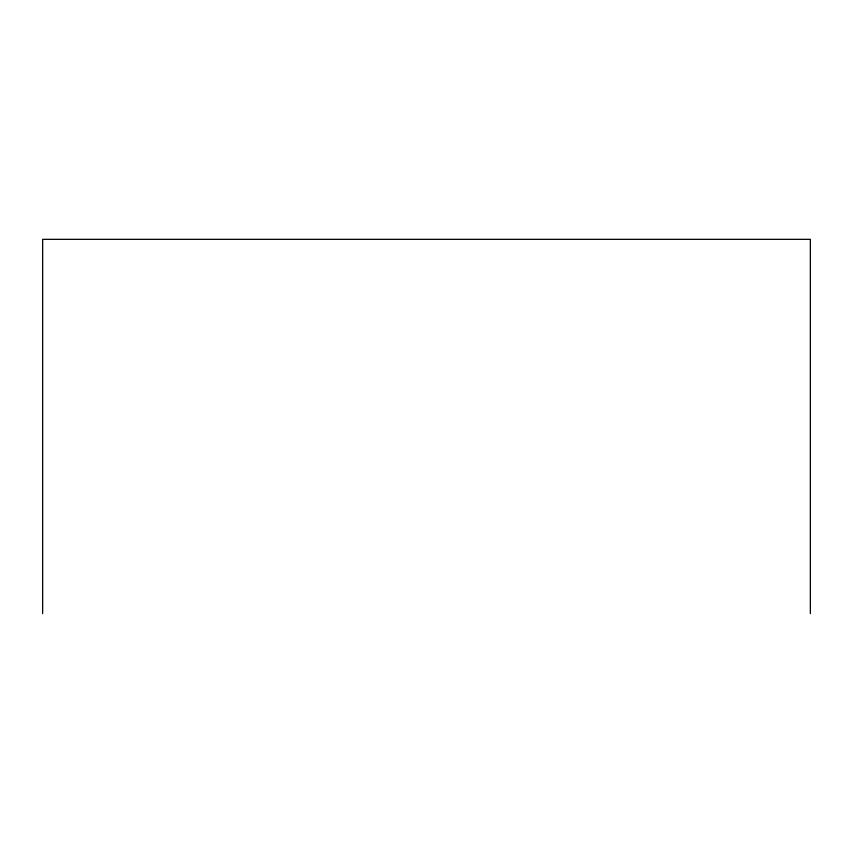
<?xml version="1.0" encoding="UTF-8"?>
<svg xmlns="http://www.w3.org/2000/svg" width="853" height="853" viewBox="0 0 853 853"><rect width="100%" height="100%" fill="white"/><g stroke="black" fill="none" stroke-linecap="round" stroke-linejoin="round"><path stroke-width="1.28" d="M810.35 613.659L810.35 239.341L42.65 239.341L42.65 613.659"/></g></svg>
